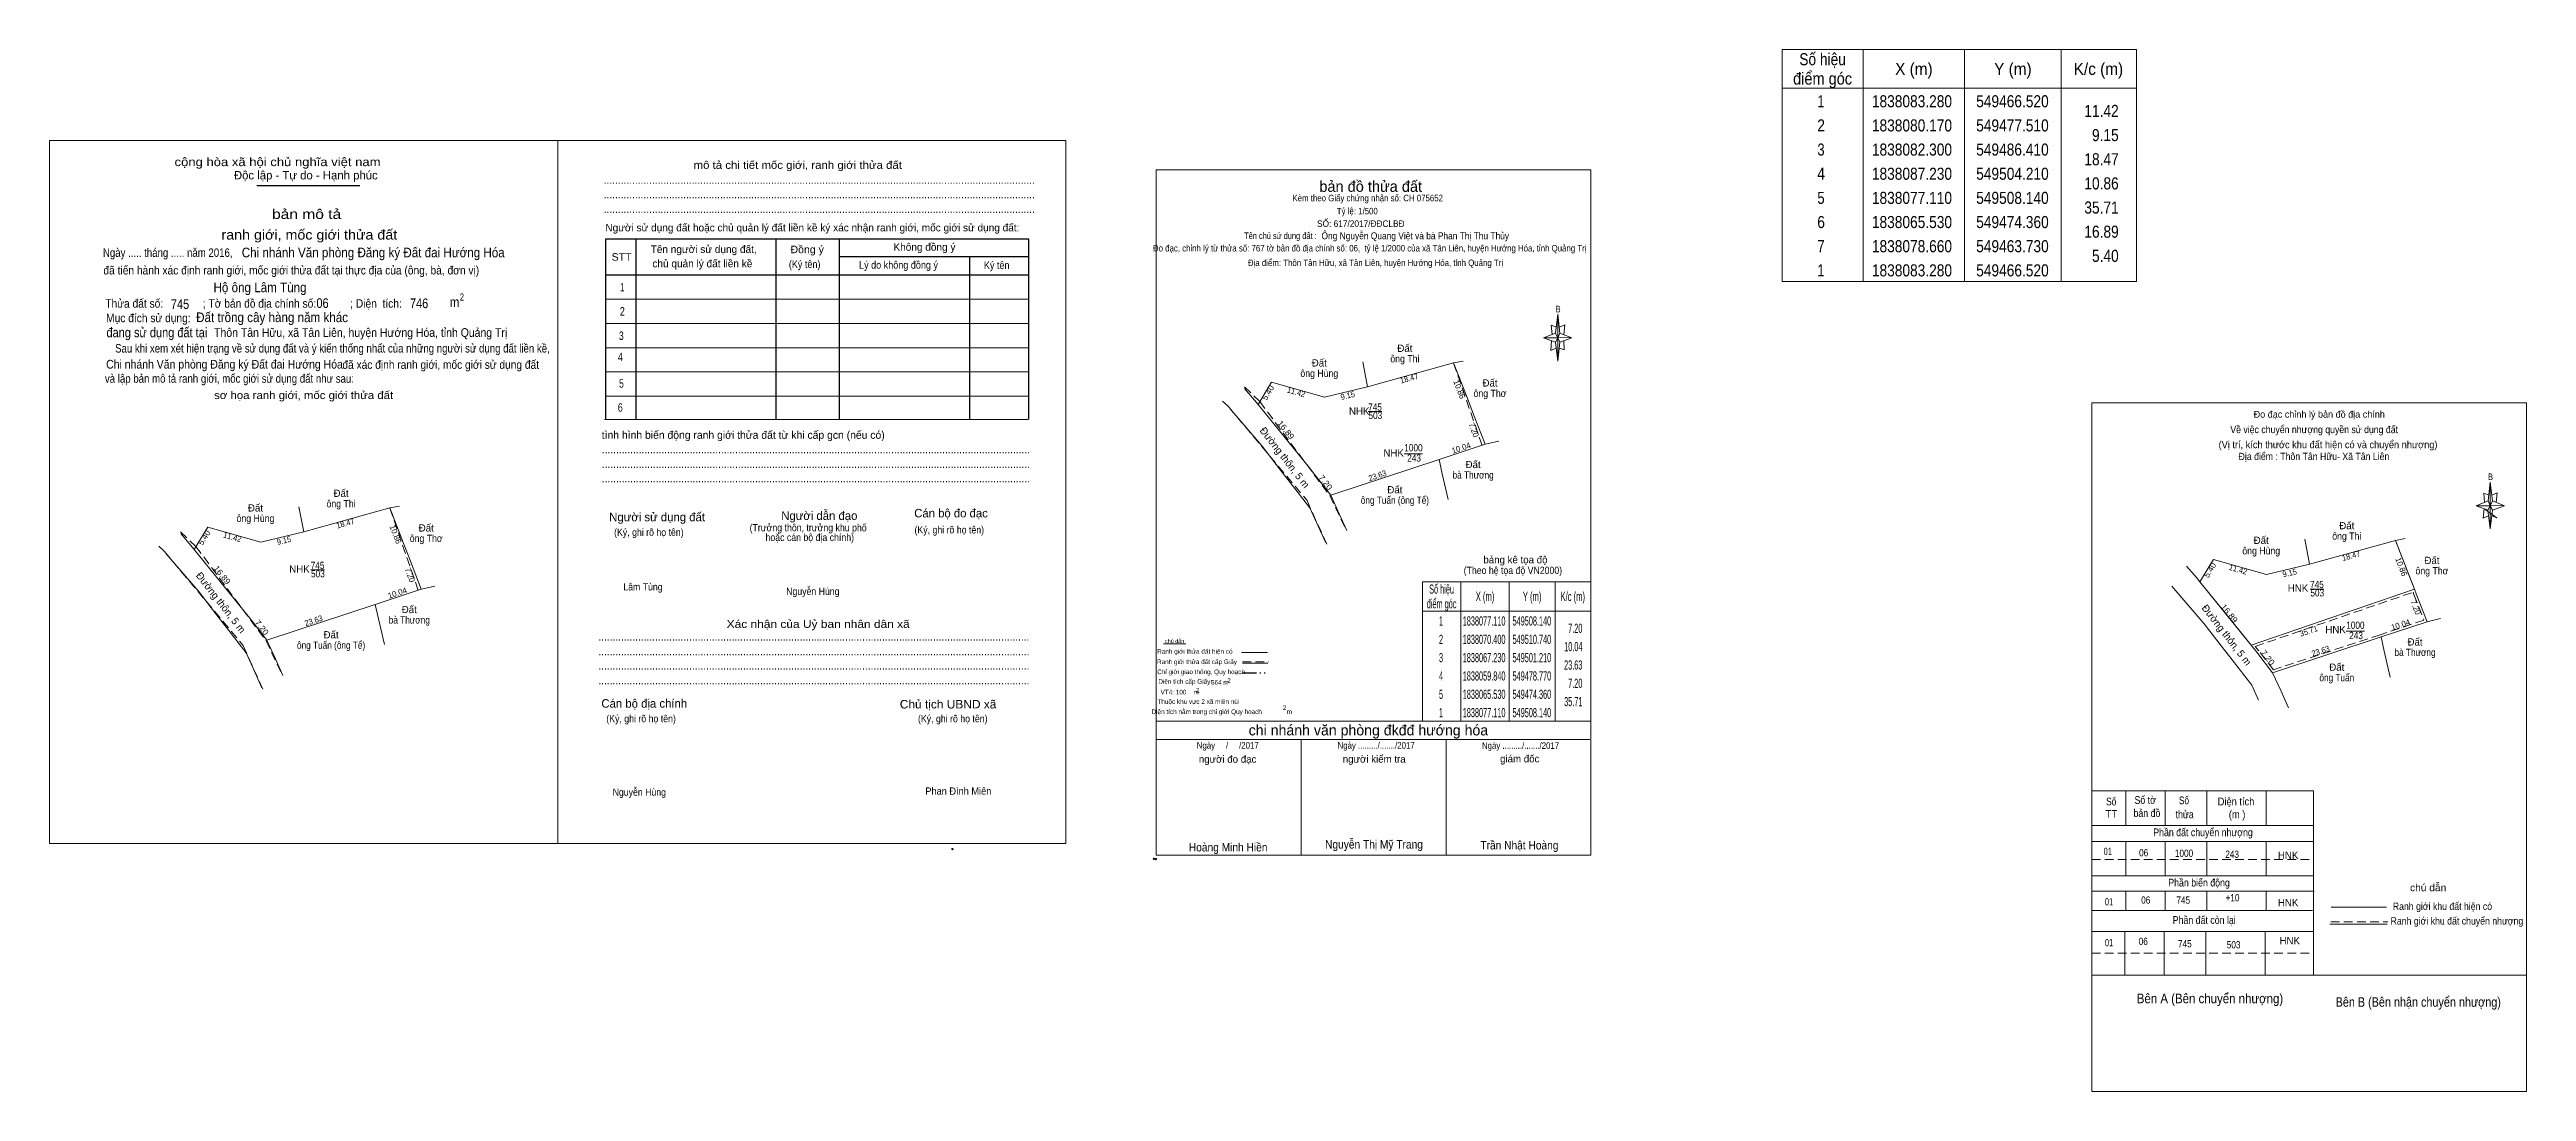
# Model space of a CAD drawing. Header units: metres. Extents: x 549214 to 549726, y 1837936 to 1838152.
import ezdxf
from ezdxf.enums import TextEntityAlignment as Align

# ---------------------------------------------------------------- set-up
doc = ezdxf.new("R2010")
doc.units = ezdxf.units.M
doc.header["$LTSCALE"] = 0.6
doc.header["$PDMODE"] = 32
doc.header["$PDSIZE"] = 0.3
doc.linetypes.add('DASH_DOUBLE_DOT', pattern=[9.2, 5, -1.2, 0.3, -1.2, 0.3, -1.2])
doc.linetypes.add('MEDIUM_DASHED', pattern=[4.5, 3, -1.5])
for name, color, linetype, lineweight in [('1', 7, 'MEDIUM_DASHED', 13), ('10', 7, 'Continuous', 13), ('12', 7, 'Continuous', 13), ('15', 7, 'Continuous', 13), ('17', 7, 'Continuous', 13), ('18', 7, 'Continuous', 13), ('28', 7, 'Continuous', 13), ('63', 7, 'Continuous', 13), ('7', 7, 'Continuous', 13)]:
    doc.layers.add(name, color=color, linetype=linetype, lineweight=lineweight)
doc.layers.add('25', color=7, linetype='Continuous')
doc.layers.add('6', color=7, linetype='Continuous')

msp = doc.modelspace()

# ---------------------------------------------------------------- linework, layer by layer
at = {"layer": '1', "linetype": 'Continuous'}
msp.add_lwpolyline([(549661.51, 1838046.56), (549672.5, 1838043.45), (549681.4, 1838045.58), (549699.2, 1838050.51), (549703.13, 1838040.39), (549669.35, 1838028.81), (549658.72, 1838041.94)], close=True, dxfattribs=at)
at = {"layer": '1'}
for points in [[(549670.88, 1838027.66), (549670.17, 1838028.56), (549702.84, 1838039.76), (549703.02, 1838039.28)], [(549703.02, 1838039.28), (549705.07, 1838033.99), (549696.04, 1838030.98), (549673.94, 1838023.71), (549670.88, 1838027.66)]]:
    msp.add_lwpolyline(points, dxfattribs=at)
at = {"layer": '10'}
for p, q in [((549485.42, 1838087.49), (549486.41, 1838082.3)), ((549504.21, 1838087.23), (549486.41, 1838082.3)), ((549504.21, 1838087.23), (549486.41, 1838082.3)), ((549504.21, 1838087.23), (549486.41, 1838082.3)), ((549265.2, 1838057.48), (549266.19, 1838052.29)), ((549283.99, 1838057.22), (549266.19, 1838052.29)), ((549283.99, 1838057.22), (549266.19, 1838052.29)), ((549283.99, 1838057.22), (549266.19, 1838052.29)), ((549680.41, 1838050.77), (549681.4, 1838045.58)), ((549699.2, 1838050.51), (549681.4, 1838045.58)), ((549699.2, 1838050.51), (549681.4, 1838045.58)), ((549699.2, 1838050.51), (549681.4, 1838045.58))]:
    msp.add_line(p, q, dxfattribs=at)
at = {"layer": '10', "linetype": 'MEDIUM_DASHED'}
for p, q in [((549510.12, 1838070.17), (549504.21, 1838087.23)), ((549289.9, 1838040.16), (549283.99, 1838057.22))]:
    msp.add_line(p, q, dxfattribs=at)
for points in [[(549460.92, 1838082.31), (549464.08, 1838079.24), (549478.58, 1838059.78), (549482.02, 1838052.56)], [(549456.39, 1838079.29), (549457.52, 1838078.26), (549473.88, 1838058.74), (549478.14, 1838049.28)], [(549240.7, 1838052.3), (549243.86, 1838049.23), (549258.36, 1838029.77), (549261.8, 1838022.55)], [(549236.17, 1838049.28), (549237.3, 1838048.25), (549253.66, 1838028.73), (549257.92, 1838019.27)]]:
    msp.add_lwpolyline(points, dxfattribs=at)
at = {"layer": '12'}
msp.add_line((549636.31, 1837936.45), (549726.31, 1837936.45), dxfattribs=at)
msp.add_line((549636.31, 1837936.45), (549726.31, 1837936.45), dxfattribs=at)
at = {"layer": '15'}
for p, q in [((549463.73, 1838078.66), (549474.36, 1838065.53)), ((549243.51, 1838048.65), (549254.14, 1838035.52))]:
    msp.add_line(p, q, dxfattribs=at)
at = {"layer": '17'}
for p, q in [((549636.31, 1837936.45), (549636.31, 1838079)), ((549636.31, 1837936.45), (549636.31, 1838079)), ((549682.25, 1837998.66), (549636.39, 1837998.69)), ((549682.25, 1837998.66), (549636.39, 1837998.69)), ((549643.35, 1837998.66), (549643.35, 1837991.52)), ((549643.35, 1837998.66), (549643.35, 1837991.52)), ((549651.49, 1837998.66), (549651.49, 1837991.52)), ((549651.49, 1837998.66), (549651.49, 1837991.52)), ((549660.15, 1837998.66), (549660.15, 1837991.52)), ((549660.15, 1837998.66), (549660.15, 1837991.52)), ((549672.45, 1837998.66), (549672.45, 1837991.52)), ((549672.45, 1837998.66), (549672.45, 1837991.52)), ((549682.25, 1837998.66), (549682.25, 1837960.5)), ((549682.25, 1837998.66), (549682.25, 1837960.5)), ((549636.31, 1837991.52), (549682.25, 1837991.52)), ((549636.31, 1837991.52), (549682.25, 1837991.52)), ((549636.31, 1837988.18), (549682.25, 1837988.18)), ((549636.31, 1837988.18), (549682.25, 1837988.18)), ((549643.35, 1837988.18), (549643.35, 1837981.1)), ((549643.35, 1837988.18), (549643.35, 1837981.1)), ((549651.49, 1837988.18), (549651.49, 1837981.1)), ((549651.49, 1837988.18), (549651.49, 1837981.1)), ((549660.15, 1837988.18), (549660.15, 1837981.1)), ((549660.15, 1837988.18), (549660.15, 1837981.1)), ((549672.45, 1837988.18), (549672.45, 1837981.1)), ((549672.45, 1837988.18), (549672.45, 1837981.1)), ((549636.39, 1837981.1), (549682.19, 1837981.1)), ((549636.39, 1837981.1), (549682.19, 1837981.1)), ((549636.31, 1837977.92), (549682.35, 1837977.92)), ((549636.31, 1837977.92), (549682.35, 1837977.92)), ((549636.31, 1837973.93), (549682.03, 1837973.93)), ((549636.31, 1837973.93), (549682.03, 1837973.93)), ((549643.35, 1837977.92), (549643.35, 1837973.93)), ((549643.35, 1837977.92), (549643.35, 1837973.93)), ((549651.49, 1837977.92), (549651.49, 1837973.93)), ((549651.49, 1837977.92), (549651.49, 1837973.93)), ((549660.15, 1837977.92), (549660.15, 1837973.93)), ((549660.15, 1837977.92), (549660.15, 1837973.93)), ((549672.45, 1837977.92), (549672.45, 1837973.93)), ((549672.45, 1837977.92), (549672.45, 1837973.93)), ((549685.85, 1837974.6), (549697.35, 1837974.6)), ((549685.85, 1837974.6), (549697.35, 1837974.6)), ((549636.31, 1837969.55), (549682.25, 1837969.55)), ((549636.31, 1837969.55), (549682.25, 1837969.55)), ((549643.15, 1837969.55), (549643.15, 1837960.5)), ((549643.15, 1837969.55), (549643.15, 1837960.5)), ((549651.29, 1837969.55), (549651.29, 1837960.5)), ((549651.29, 1837969.55), (549651.29, 1837960.5)), ((549659.95, 1837969.55), (549659.95, 1837960.5)), ((549659.95, 1837969.55), (549659.95, 1837960.5)), ((549672.25, 1837969.55), (549672.25, 1837960.5)), ((549672.25, 1837969.55), (549672.25, 1837960.5)), ((549685.59, 1837971.06), (549697.49, 1837971.06)), ((549685.59, 1837971.06), (549697.49, 1837971.06)), ((549636.31, 1837960.5), (549726.31, 1837960.5)), ((549636.31, 1837960.5), (549726.31, 1837960.5))]:
    msp.add_line(p, q, dxfattribs=at)
at = {"layer": '17', "linetype": 'MEDIUM_DASHED'}
for p, q in [((549636.31, 1837984.46), (549682.31, 1837984.46)), ((549636.31, 1837984.46), (549682.31, 1837984.46)), ((549685.83, 1837971.56), (549697.63, 1837971.56)), ((549685.83, 1837971.56), (549697.63, 1837971.56)), ((549636.31, 1837965.07), (549682.25, 1837965.07)), ((549636.31, 1837965.07), (549682.25, 1837965.07))]:
    msp.add_line(p, q, dxfattribs=at)
at = {"layer": '17'}
msp.add_lwpolyline([(549636.31, 1838079), (549726.31, 1838079), (549726.31, 1837936.45)], dxfattribs=at)
msp.add_lwpolyline([(549636.31, 1838079), (549726.31, 1838079), (549726.31, 1837936.45)], dxfattribs=at)
at = {"layer": '18'}
for p, q in [((549504.21, 1838087.23), (549486.41, 1838082.3)), ((549504.21, 1838087.23), (549486.41, 1838082.3)), ((549504.21, 1838087.23), (549486.41, 1838082.3)), ((549504.21, 1838087.23), (549486.41, 1838082.3)), ((549504.21, 1838087.23), (549486.41, 1838082.3)), ((549504.21, 1838087.23), (549486.41, 1838082.3)), ((549506.21, 1838087.62), (549504.21, 1838087.23)), ((549463.73, 1838078.66), (549466.52, 1838083.28)), ((549457.93, 1838077.73), (549464.6, 1838069.97)), ((549486.52, 1838077.16), (549489.39, 1838077.16)), ((549508.14, 1838077.11), (549508.5, 1838076.18)), ((549508.5, 1838076.18), (549510.74, 1838070.4)), ((549501.21, 1838067.23), (549510.74, 1838070.4)), ((549510.74, 1838070.4), (549513.55, 1838071.07)), ((549474.36, 1838065.53), (549475.49, 1838064.07)), ((549478.77, 1838059.84), (549501.21, 1838067.23)), ((549494.01, 1838068.41), (549497.81, 1838068.41)), ((549501.21, 1838067.23), (549501.88, 1838064.3)), ((549470.41, 1838062.47), (549474.46, 1838057.25)), ((549475.49, 1838064.07), (549478.77, 1838059.84)), ((549501.88, 1838064.3), (549503.09, 1838058.94)), ((549283.99, 1838057.22), (549266.19, 1838052.29)), ((549283.99, 1838057.22), (549266.19, 1838052.29)), ((549283.99, 1838057.22), (549266.19, 1838052.29)), ((549283.99, 1838057.22), (549266.19, 1838052.29)), ((549283.99, 1838057.22), (549266.19, 1838052.29)), ((549283.99, 1838057.22), (549266.19, 1838052.29)), ((549285.99, 1838057.61), (549283.99, 1838057.22)), ((549474.46, 1838057.25), (549475.86, 1838054.17)), ((549478.77, 1838059.84), (549480.53, 1838055.99)), ((549480.53, 1838055.99), (549482.09, 1838052.56)), ((549243.51, 1838048.65), (549246.3, 1838053.27)), ((549475.86, 1838054.17), (549477.76, 1838050.01)), ((549699.2, 1838050.51), (549681.4, 1838045.58)), ((549699.2, 1838050.51), (549681.4, 1838045.58)), ((549699.2, 1838050.51), (549681.4, 1838045.58)), ((549699.2, 1838050.51), (549681.4, 1838045.58)), ((549699.2, 1838050.51), (549681.4, 1838045.58)), ((549699.2, 1838050.51), (549681.4, 1838045.58)), ((549701.2, 1838050.9), (549699.2, 1838050.51)), ((549237.71, 1838047.72), (549244.38, 1838039.96)), ((549287.92, 1838047.1), (549288.28, 1838046.17)), ((549288.28, 1838046.17), (549290.52, 1838040.39)), ((549658.72, 1838041.94), (549661.51, 1838046.56)), ((549267.62, 1838044.39), (549270.49, 1838044.39)), ((549280.99, 1838037.22), (549290.52, 1838040.39)), ((549290.52, 1838040.39), (549293.33, 1838041.06)), ((549652.92, 1838041.01), (549659.59, 1838033.25)), ((549669.35, 1838028.81), (549703.13, 1838040.39)), ((549681.51, 1838040.44), (549684.38, 1838040.44)), ((549703.13, 1838040.39), (549703.49, 1838039.46)), ((549254.14, 1838035.52), (549255.27, 1838034.06)), ((549258.55, 1838029.83), (549280.99, 1838037.22)), ((549280.99, 1838037.22), (549281.66, 1838034.29)), ((549703.49, 1838039.46), (549705.73, 1838033.68)), ((549250.19, 1838032.46), (549254.24, 1838027.24)), ((549255.27, 1838034.06), (549258.55, 1838029.83)), ((549258.55, 1838029.83), (549260.31, 1838025.98)), ((549281.66, 1838034.29), (549282.87, 1838028.93)), ((549673.76, 1838023.12), (549696.2, 1838030.51)), ((549689, 1838031.69), (549692.8, 1838031.69)), ((549696.2, 1838030.51), (549705.73, 1838033.68)), ((549696.2, 1838030.51), (549696.87, 1838027.58)), ((549705.73, 1838033.68), (549708.54, 1838034.35)), ((549254.24, 1838027.24), (549255.64, 1838024.16)), ((549260.31, 1838025.98), (549261.87, 1838022.55)), ((549665.4, 1838025.75), (549669.45, 1838020.53)), ((549669.35, 1838028.81), (549670.48, 1838027.35)), ((549670.48, 1838027.35), (549673.76, 1838023.12)), ((549696.87, 1838027.58), (549698.08, 1838022.22)), ((549255.64, 1838024.16), (549257.54, 1838020)), ((549669.45, 1838020.53), (549670.85, 1838017.45)), ((549673.76, 1838023.12), (549675.52, 1838019.27)), ((549675.52, 1838019.27), (549677.08, 1838015.84))]:
    msp.add_line(p, q, dxfattribs=at)
for points in [[(549504.21, 1838087.23), (549506.99, 1838080.07), (549508.14, 1838077.11)], [(549460.93, 1838081.91), (549462.99, 1838079.52), (549463.73, 1838078.66)], [(549466.52, 1838083.28), (549477.51, 1838080.17), (549486.41, 1838082.3)], [(549466.52, 1838083.28), (549477.51, 1838080.17), (549486.41, 1838082.3)], [(549466.52, 1838083.28), (549477.51, 1838080.17), (549486.41, 1838082.3)], [(549466.52, 1838083.28), (549477.51, 1838080.17), (549486.41, 1838082.3)], [(549464.6, 1838069.97), (549468.41, 1838065.05), (549470.41, 1838062.47)], [(549283.99, 1838057.22), (549286.77, 1838050.06), (549287.92, 1838047.1)], [(549240.71, 1838051.9), (549242.77, 1838049.51), (549243.51, 1838048.65)], [(549246.3, 1838053.27), (549257.29, 1838050.16), (549266.19, 1838052.29)], [(549246.3, 1838053.27), (549257.29, 1838050.16), (549266.19, 1838052.29)], [(549246.3, 1838053.27), (549257.29, 1838050.16), (549266.19, 1838052.29)], [(549246.3, 1838053.27), (549257.29, 1838050.16), (549266.19, 1838052.29)], [(549699.2, 1838050.51), (549701.98, 1838043.35), (549703.13, 1838040.39)], [(549655.92, 1838045.19), (549657.98, 1838042.8), (549658.72, 1838041.94)], [(549661.51, 1838046.56), (549672.5, 1838043.45), (549681.4, 1838045.58)], [(549661.51, 1838046.56), (549672.5, 1838043.45), (549681.4, 1838045.58)], [(549661.51, 1838046.56), (549672.5, 1838043.45), (549681.4, 1838045.58)], [(549661.51, 1838046.56), (549672.5, 1838043.45), (549681.4, 1838045.58)], [(549244.38, 1838039.96), (549248.19, 1838035.04), (549250.19, 1838032.46)], [(549658.72, 1838041.94), (549667.97, 1838030.52), (549669.35, 1838028.81)], [(549659.59, 1838033.25), (549663.4, 1838028.33), (549665.4, 1838025.75)]]:
    msp.add_lwpolyline(points, dxfattribs=at)
at = {"layer": '28'}
for p, q in [((549525.31, 1838093.42), (549525.81, 1838097.32)), ((549525.31, 1838091.52), (549522.81, 1838092.42)), ((549526.21, 1838091.52), (549525.81, 1838087.62)), ((549526.21, 1838093.42), (549528.71, 1838092.42)), ((549527.01, 1838091.82), (549527.11, 1838089.92)), ((549527.11, 1838089.92), (549526.11, 1838090.32)), ((549444.17, 1838029.08), (549448.77, 1838029.08)), ((549460.31, 1838027.32), (549465.69, 1838027.32)), ((549460.51, 1838025.08), (549465.77, 1838025.08)), ((549442.65, 1838013.08), (549532.65, 1838013.08)), ((549442.65, 1838009.28), (549532.45, 1838009.28)), ((549442.65, 1838009.28), (549532.45, 1838009.28)), ((549442.65, 1838009.28), (549532.45, 1838009.28)), ((549472.65, 1837985.38), (549472.65, 1838009.28)), ((549502.65, 1837985.38), (549502.65, 1838009.28))]:
    msp.add_line(p, q, dxfattribs=at)
at = {"layer": '28', "linetype": 'MEDIUM_DASHED'}
msp.add_line((549460.51, 1838025.4), (549465.95, 1838025.4), dxfattribs=at)
at = {"layer": '28', "linetype": 'DASH_DOUBLE_DOT', "lineweight": 25}
msp.add_line((549460.41, 1838023.1), (549465.65, 1838023.1), dxfattribs=at)
at = {"layer": '28'}
for points in [[(549442.65, 1838127.18), (549532.65, 1838127.18), (549532.65, 1837985.38), (549442.65, 1837985.38)], [(549525.81, 1838097.32), (549526.21, 1838093.42), (549525.81, 1838092.42)], [(549525.81, 1838092.42), (549522.81, 1838092.42), (549525.31, 1838093.42), (549526.21, 1838091.52), (549528.71, 1838092.42), (549525.81, 1838092.52)], [(549525.81, 1838092.42), (549525.81, 1838087.62), (549525.31, 1838091.52)]]:
    msp.add_lwpolyline(points, close=True, dxfattribs=at)
for points in [[(549525.81, 1838092.42), (549525.31, 1838093.42), (549522.81, 1838092.42)], [(549524.51, 1838091.82), (549524.31, 1838089.82), (549525.41, 1838090.32)], [(549525.51, 1838094.62), (549524.41, 1838095.02), (549524.61, 1838093.12)], [(549525.81, 1838092.42), (549526.21, 1838091.52), (549528.71, 1838092.42)], [(549526.11, 1838094.62), (549527.21, 1838095.12), (549527.01, 1838093.12)], [(549532.65, 1837985.38), (549442.65, 1837985.38), (549442.65, 1838009.28)]]:
    msp.add_lwpolyline(points, dxfattribs=at)
for p in [(549400.47, 1837986.61), (549442.19, 1837984.6), (549442.59, 1837984.54)]:
    msp.add_point(p, dxfattribs=at)
at = {"layer": '63'}
for p, q in [((549589, 1838152.09), (549589, 1838104.09)), ((549610, 1838152.09), (549610, 1838104.09)), ((549630, 1838152.09), (549630, 1838104.09)), ((549572.2, 1838144.09), (549645.6, 1838144.09)), ((549718.37, 1838058.67), (549718.83, 1838062.57)), ((549718.37, 1838058.67), (549718.83, 1838062.57)), ((549718.37, 1838056.77), (549715.87, 1838057.67)), ((549718.37, 1838056.77), (549715.87, 1838057.67)), ((549717.79, 1838056.89), (549720.17, 1838055.17)), ((549717.79, 1838056.89), (549720.17, 1838055.17)), ((549719.27, 1838056.77), (549718.83, 1838052.87)), ((549719.27, 1838056.77), (549718.83, 1838052.87)), ((549720.17, 1838055.17), (549719.13, 1838055.57)), ((549720.17, 1838055.17), (549719.13, 1838055.57)), ((549719.27, 1838058.67), (549721.77, 1838057.67)), ((549719.27, 1838058.67), (549721.77, 1838057.67)), ((549505.73, 1838041.95), (549505.73, 1838013.12)), ((549515.72, 1838041.95), (549515.72, 1838013.12)), ((549525.23, 1838041.95), (549525.23, 1838013.12)), ((549497.75, 1838035.88), (549532.65, 1838035.88))]:
    msp.add_line(p, q, dxfattribs=at)
for points in [[(549572.2, 1838152.09), (549645.6, 1838152.09), (549645.6, 1838104.09), (549572.2, 1838104.09)], [(549718.83, 1838062.57), (549719.27, 1838058.67), (549718.83, 1838057.67)], [(549718.83, 1838062.57), (549719.27, 1838058.67), (549718.83, 1838057.67)], [(549718.83, 1838057.67), (549715.87, 1838057.67), (549718.37, 1838058.67), (549719.27, 1838056.77), (549721.77, 1838057.67), (549718.83, 1838057.77)], [(549718.83, 1838057.67), (549715.87, 1838057.67), (549718.37, 1838058.67), (549719.27, 1838056.77), (549721.77, 1838057.67), (549718.83, 1838057.77)], [(549718.83, 1838057.67), (549718.83, 1838052.87), (549718.33, 1838056.77)], [(549718.83, 1838057.67), (549718.83, 1838052.87), (549718.33, 1838056.77)], [(549497.75, 1838041.95), (549532.65, 1838041.95), (549532.65, 1838013.12), (549497.75, 1838013.12)]]:
    msp.add_lwpolyline(points, close=True, dxfattribs=at)
for points in [[(549718.53, 1838059.87), (549717.47, 1838060.27), (549717.63, 1838058.37)], [(549718.53, 1838059.87), (549717.47, 1838060.27), (549717.63, 1838058.37)], [(549719.17, 1838059.87), (549720.27, 1838060.37), (549720.07, 1838058.37)], [(549719.17, 1838059.87), (549720.27, 1838060.37), (549720.07, 1838058.37)], [(549718.83, 1838057.67), (549718.37, 1838058.67), (549715.87, 1838057.67)], [(549718.83, 1838057.67), (549718.37, 1838058.67), (549715.87, 1838057.67)], [(549717.57, 1838057.07), (549717.37, 1838055.07), (549718.47, 1838055.57)], [(549717.57, 1838057.07), (549717.37, 1838055.07), (549718.47, 1838055.57)], [(549718.83, 1838057.67), (549719.27, 1838056.77), (549721.77, 1838057.67)], [(549718.83, 1838057.67), (549719.27, 1838056.77), (549721.77, 1838057.67)]]:
    msp.add_lwpolyline(points, dxfattribs=at)
at = {"layer": '7', "lineweight": 25}
for p, q in [((549256.5, 1838123.96), (549277.77, 1838123.96)), ((549334.92, 1838112.86), (549334.92, 1838075.5)), ((549363.94, 1838112.71), (549363.94, 1838075.5)), ((549377.03, 1838112.71), (549377.03, 1838075.5)), ((549377.03, 1838109.25), (549416.26, 1838109.25)), ((549403.97, 1838109.25), (549403.97, 1838075.5)), ((549328.62, 1838105.43), (549416.26, 1838105.43))]:
    msp.add_line(p, q, dxfattribs=at)
at = {"layer": '7'}
for p, q in [((549328.62, 1838100.42), (549416.26, 1838100.42)), ((549328.62, 1838095.4), (549416.26, 1838095.4)), ((549328.62, 1838090.38), (549416.26, 1838090.38)), ((549328.62, 1838085.37), (549416.26, 1838085.37)), ((549328.47, 1838075.5), (549416.11, 1838075.5)), ((549328.62, 1838080.35), (549416.26, 1838080.35))]:
    msp.add_line(p, q, dxfattribs=at)
for points in [[(549213.56, 1838133.27), (549318.75, 1838133.27), (549318.75, 1837987.79), (549213.56, 1837987.79)], [(549318.75, 1838133.27), (549423.94, 1838133.27), (549423.94, 1837987.79), (549318.75, 1837987.79)], [(549318.75, 1838133.27), (549423.94, 1838133.27), (549423.94, 1837987.79), (549318.75, 1837987.79)]]:
    msp.add_lwpolyline(points, close=True, dxfattribs=at)
at = {"layer": '7', "lineweight": 25}
msp.add_lwpolyline([(549416.26, 1838075.5), (549416.26, 1838112.86), (549328.62, 1838112.86), (549328.62, 1838075.5)], dxfattribs=at)

# ---------------------------------------------------------------- texts
at = {"layer": '15'}
for p in [(549494.13, 1838089.52), (549476.41, 1838086.49), (549511.76, 1838082.34), (549508.25, 1838065.46), (549273.91, 1838059.51), (549492.06, 1838060.23), (549256.19, 1838056.48), (549291.54, 1838052.33), (549671.4, 1838049.77), (549689.12, 1838052.8), (549706.75, 1838045.62), (549288.03, 1838035.45), (549271.84, 1838030.22), (549703.24, 1838028.74), (549687.05, 1838023.51)]:
    msp.add_text('Đất', height=1.5, dxfattribs=at).set_placement(p, align=Align.CENTER)
for s, width, p in [('ông Hùng', 0.9, (549476.415, 1838084.33)), ('ông Thi', 0.9, (549494.13, 1838087.36)), ('ông Thơ', 0.9, (549511.755, 1838080.18)), ('bà Thương', 0.85, (549508.255, 1838063.3)), ('ông Hùng', 0.9, (549256.195, 1838054.32)), ('ông Thi', 0.9, (549273.91, 1838057.35)), ('ông Tuấn (ông Tể)', 0.85, (549492.065, 1838058.07)), ('ông Thơ', 0.9, (549291.535, 1838050.17)), ('ông Thi', 0.9, (549689.12, 1838050.64)), ('ông Hùng', 0.9, (549671.405, 1838047.61)), ('ông Thơ', 0.9, (549706.745, 1838043.46)), ('bà Thương', 0.85, (549288.035, 1838033.29)), ('ông Tuấn (ông Tể)', 0.85, (549271.845, 1838028.06)), ('bà Thương', 0.85, (549703.245, 1838026.58)), ('ông Tuấn', 0.85, (549687.05, 1838021.35))]:
    msp.add_text(s, height=1.5, dxfattribs=dict(at, width=width)).set_placement(p, align=Align.CENTER)
at = {"layer": '17'}
for s, height, p in [('Đo đạc chỉnh lý bản đồ địa chính', 1.4, (549683.42, 1838075.9)), ('Đo đạc chỉnh lý bản đồ địa chính', 1.4, (549683.42, 1838075.9)), ('HNK', 1.5, (549676.97, 1837984.59)), ('HNK', 1.5, (549676.97, 1837974.78)), ('HNK', 1.5, (549677.31, 1837966.91))]:
    msp.add_text(s, height=height, dxfattribs=at).set_placement(p, align=Align.CENTER)
for s, width, p in [('(Vị trí, kích thước khu đất hiện có và chuyển nhượng)', 0.95, (549662.58, 1838069.58)), ('(Vị trí, kích thước khu đất hiện có và chuyển nhượng)', 0.95, (549662.58, 1838069.58)), ('Lâm Tùng', 0.9, (549332.34, 1838040.14)), ('Nguyễn Hùng', 0.9, (549366.05, 1838039.21)), ('Nguyễn Hùng', 0.9, (549330.13, 1837997.65)), ('Phan Đình Miên', 0.95, (549394.86, 1837997.87))]:
    msp.add_text(s, height=1.5, dxfattribs=dict(at, width=width)).set_placement(p)
for s, height, width, p in [('Về việc chuyển nhượng quyền sử dụng đất', 1.5, 0.9, (549682.365, 1838072.7)), ('Về việc chuyển nhượng quyền sử dụng đất', 1.5, 0.9, (549682.365, 1838072.7)), ('TT', 1.6, 0.95, (549640.38, 1837993.1)), ('TT', 1.6, 0.95, (549640.38, 1837993.1)), ('Số', 1.6, 0.8, (549640.35, 1837995.66)), ('Số', 1.6, 0.8, (549640.35, 1837995.66)), ('bản đồ', 1.6, 0.85, (549647.74, 1837993.26)), ('bản đồ', 1.6, 0.85, (549647.74, 1837993.26)), ('Số tờ', 1.6, 0.85, (549647.38, 1837995.96)), ('Số tờ', 1.6, 0.85, (549647.38, 1837995.96)), ('thửa', 1.6, 0.85, (549655.545, 1837993)), ('thửa', 1.6, 0.85, (549655.545, 1837993)), ('(m )', 1.6, 0.9, (549666.405, 1837993)), ('(m )', 1.6, 0.9, (549666.405, 1837993)), ('Phần đất chuyển nhượng', 1.6, 0.85, (549659.355, 1837989.28)), ('Phần đất chuyển nhượng', 1.6, 0.85, (549659.355, 1837989.28)), ('01', 1.5, 0.75, (549639.635, 1837985.38)), ('01', 1.5, 0.75, (549639.635, 1837985.38)), ('06', 1.5, 0.85, (549647.065, 1837985.12)), ('1000', 1.5, 0.85, (549655.425, 1837985)), ('243', 1.5, 0.85, (549665.385, 1837984.8)), ('Phần biến động', 1.6, 0.85, (549658.535, 1837978.87)), ('Phần biến động', 1.6, 0.85, (549658.535, 1837978.87)), ('chú dẫn', 1.5, 1.05, (549705.96, 1837977.9)), ('chú dẫn', 1.5, 1.05, (549705.96, 1837977.9)), ('01', 1.5, 0.75, (549639.895, 1837974.95)), ('06', 1.5, 0.85, (549647.495, 1837975.31)), ('Phần đất còn lại', 1.6, 0.85, (549659.6, 1837971.13)), ('Phần đất còn lại', 1.6, 0.85, (549659.6, 1837971.13)), ('745', 1.5, 0.85, (549655.255, 1837975.3)), ('+10', 1.5, 0.85, (549665.465, 1837975.79)), ('Ranh giới khu đất hiện có ', 1.5, 0.9, (549709.165, 1837974.02)), ('Ranh giới khu đất hiện có ', 1.5, 0.9, (549709.165, 1837974.02)), ('01', 1.5, 0.75, (549639.895, 1837966.5)), ('01', 1.5, 0.75, (549639.895, 1837966.5)), ('06', 1.5, 0.85, (549646.985, 1837966.76)), ('745', 1.5, 0.85, (549655.595, 1837966.28)), ('Ranh giới khu đất chuyển nhượng', 1.5, 0.9, (549711.91, 1837971)), ('Ranh giới khu đất chuyển nhượng', 1.5, 0.9, (549711.91, 1837971)), ('503', 1.5, 0.85, (549665.695, 1837966.06)), ('Bên A (Bên chuyển nhượng)', 1.97, 0.9, (549660.795, 1837954.71)), ('Bên A (Bên chuyển nhượng)', 1.97, 0.9, (549660.795, 1837954.71)), ('Bên B (Bên nhận chuyển nhượng)', 1.97, 0.85, (549703.91, 1837953.98)), ('Bên B (Bên nhận chuyển nhượng)', 1.97, 0.85, (549703.91, 1837953.98))]:
    msp.add_text(s, height=height, dxfattribs=dict(at, width=width)).set_placement(p, align=Align.CENTER)
at = {"layer": '18'}
for s, p in [('NHK', (549484.68, 1838076.51)), ('NHK', (549491.8, 1838067.85)), ('NHK', (549265.3, 1838043.81)), ('HNK', (549679.02, 1838039.88)), ('HNK', (549686.79, 1838031.3))]:
    msp.add_text(s, height=1.5, dxfattribs=at).set_placement(p, align=Align.CENTER)
at = {"layer": '18', "width": 0.85}
for s, p in [('745', (549487.945, 1838077.34)), ('503', (549488.015, 1838075.62)), ('1000', (549495.905, 1838068.92)), ('243', (549496.035, 1838066.79)), ('745', (549269.045, 1838044.57)), ('503', (549269.115, 1838042.85)), ('745', (549682.935, 1838040.62)), ('503', (549683.005, 1838038.9)), ('1000', (549690.895, 1838032.2)), ('243', (549691.025, 1838030.07))]:
    msp.add_text(s, height=1.5, dxfattribs=at).set_placement(p, align=Align.CENTER)
at = {"layer": '25', "width": 0.9}
for s, height, p in [('Chi nhánh Văn phòng Đăng ký Đất đai Hướng Hóa', 2, (549253.35, 1838109.09)), ('Đất trồng cây hàng năm khác', 2, (549243.91, 1838095.68)), ('Chi nhánh Văn phòng Đăng ký Đất đai Hướng Hóa', 1.8, (549225.28, 1838086.06))]:
    msp.add_text(s, height=height, dxfattribs=at).set_placement(p)
at = {"layer": '28'}
for s, height, width, p in [('Kèm theo Giấy chứng nhận số: CH 075652', 1.35, 0.9, (549486.435, 1838120.68)), ('SỐ: 617/2017/ĐĐCLBĐ', 1.35, 0.95, (549485.01, 1838115.38)), ('Tỷ lệ: 1/500', 1.35, 0.9, (549484.28, 1838117.98)), ('Đo đạc, chỉnh lý từ thửa số: 767 tờ bản đồ địa chính số: 06,  tỷ lệ 1/2000 của xã Tân Liên, huyện Hướng Hóa, tỉnh Quảng Trị', 1.35, 0.9, (549486.85, 1838110.3)), ('Tên chủ sử dụng đất :', 1.35, 0.85, (549468.365, 1838112.88)), ('Địa điểm: Thôn Tân Hữu, xã Tân Liên, huyện Hướng Hóa, tỉnh Quảng Trị', 1.35, 0.9, (549488.05, 1838107.28)), ('B', 1.378, 0.75, (549525.86, 1838097.68)), ('(Theo hệ tọa độ VN2000)', 1.5, 0.9, (549516.49, 1838043.55)), ('chú dẫn', 0.8, 1.05, (549446.46, 1838029.28)), ('Ranh giới thửa đất cấp Giấy', 0.96, 0.9, (549451.09, 1838024.9)), ('Ranh giới thửa đất hiện có ', 0.96, 0.9, (549450.835, 1838027.04)), ('Diện tích cấp Giấy: ', 0.96, 0.9, (549448.845, 1838020.82)), ('Chỉ giới giao thông, Quy hoạch', 0.96, 0.9, (549451.94, 1838022.82)), (' VT4: 100    m ', 0.96, 0.9, (549447.51, 1838018.62)), ('2', 0.96, 0.8, (549451.26, 1838019)), ('564 m ', 0.96, 0.85, (549456, 1838020.64)), ('2', 0.96, 0.8, (549457.72, 1838021)), ('Diện tích nằm trong chỉ giới Quy hoạch              m', 0.96, 0.9, (549456.225, 1838014.56)), ('Thuộc khu vực 2 xã miền núi', 0.96, 0.9, (549451.375, 1838016.67)), ('2', 0.96, 0.8, (549469.22, 1838015.4)), ('Ngày     /     /2017', 1.35, 0.9, (549457.46, 1838007.4)), ('Ngày ........./......./2017', 1.35, 0.9, (549488.175, 1838007.4)), ('Ngày ........./......./2017', 1.35, 0.9, (549518.075, 1838007.36)), ('Nguyễn Thị Mỹ Trang', 1.75, 0.9, (549487.74, 1837986.72)), ('Trần Nhật Hoàng', 1.75, 0.9, (549517.845, 1837986.54)), ('Hoàng Minh Hiền', 1.75, 0.9, (549457.55, 1837986.12))]:
    msp.add_text(s, height=height, dxfattribs=dict(at, width=width)).set_placement(p, align=Align.CENTER)
for s, height, p in [('bản đồ thửa đất', 2.25, (549487.055, 1838122.64)), ('bảng kê tọa độ', 1.5, (549517.02, 1838045.75)), ('chi nhánh văn phòng đkđđ hướng hóa', 2.187, (549486.585, 1838010.14)), ('người đo đạc', 1.5, (549457.435, 1838004.48)), ('người kiểm tra', 1.5, (549487.785, 1838004.5)), (' giám đốc', 1.5, (549517.63, 1838004.56))]:
    msp.add_text(s, height=height, dxfattribs=at).set_placement(p, align=Align.CENTER)
at = {"layer": '28', "width": 0.9}
msp.add_text('Ông Nguyễn Quang Việt và bà Phan Thị Thu Thủy', height=1.44, dxfattribs=at).set_placement((549476.87, 1838112.82))
at = {"layer": '6', "width": 0.9}
msp.add_text('Hộ ông Lâm Tùng', height=2, dxfattribs=at).set_placement((549247.5, 1838101.87))
at = {"layer": '63'}
for s, height, width, p in [('điểm góc', 2.5, 0.9, (549580.6, 1838144.84)), ('Số hiệu', 2.5, 0.85, (549580.6, 1838148.84)), ('X (m)', 2.5, 0.95, (549599.5, 1838146.84)), ('Y (m)', 2.5, 0.95, (549619.995, 1838146.84)), ('K/c (m)', 2.5, 0.95, (549637.7, 1838146.84)), (' 1', 2.5, 0.75, (549579.895, 1838140.14)), ('1838083.280', 2.5, 0.85, (549599.1, 1838140.14)), ('549466.520', 2.5, 0.85, (549619.905, 1838140.14)), (' 2', 2.5, 0.85, (549579.9, 1838135.14)), ('1838080.170', 2.5, 0.85, (549599.1, 1838135.14)), ('549477.510', 2.5, 0.85, (549619.905, 1838135.14)), (' 3', 2.5, 0.8, (549579.9, 1838130.14)), ('1838082.300', 2.5, 0.85, (549599.1, 1838130.14)), ('549486.410', 2.5, 0.85, (549619.905, 1838130.14)), (' 4', 2.5, 0.85, (549579.895, 1838125.14)), ('1838087.230', 2.5, 0.85, (549599.1, 1838125.14)), ('549504.210', 2.5, 0.85, (549619.905, 1838125.14)), (' 5', 2.5, 0.8, (549579.9, 1838120.14)), ('1838077.110', 2.5, 0.85, (549599.1, 1838120.14)), ('549508.140', 2.5, 0.85, (549619.905, 1838120.14)), (' 6', 2.5, 0.85, (549579.9, 1838115.14)), ('1838065.530', 2.5, 0.85, (549599.1, 1838115.14)), ('549474.360', 2.5, 0.85, (549619.905, 1838115.14)), (' 7', 2.5, 0.8, (549579.9, 1838110.14)), ('1838078.660', 2.5, 0.85, (549599.1, 1838110.14)), ('549463.730', 2.5, 0.85, (549619.905, 1838110.14)), (' 1', 2.5, 0.75, (549579.895, 1838105.14)), ('1838083.280', 2.5, 0.85, (549599.1, 1838105.14)), ('549466.520', 2.5, 0.85, (549619.905, 1838105.14)), ('Địa điểm : Thôn Tân Hữu- Xã Tân Liên', 1.5, 0.9, (549682.325, 1838067.13)), ('B', 1.378, 0.75, (549718.88, 1838062.97)), ('B', 1.378, 0.75, (549718.88, 1838062.97)), ('Số hiệu', 1.896, 0.55, (549501.73, 1838039.48)), ('X (m)', 1.896, 0.6, (549510.725, 1838037.96)), ('Y (m)', 1.896, 0.6, (549520.47, 1838037.96)), ('K/c (m)', 1.896, 0.6, (549528.89, 1838037.96)), ('điểm góc', 1.896, 0.55, (549501.735, 1838036.44)), (' 1', 1.896, 0.45, (549501.4, 1838032.88)), ('1838077.110', 1.896, 0.55, (549510.53, 1838032.88)), ('549508.140', 1.896, 0.55, (549520.42, 1838032.88)), (' 2', 1.896, 0.5, (549501.405, 1838029.08)), ('1838070.400', 1.896, 0.55, (549510.53, 1838029.08)), ('549510.740', 1.896, 0.55, (549520.42, 1838029.08)), (' 3', 1.896, 0.5, (549501.405, 1838025.29)), ('1838067.230', 1.896, 0.55, (549510.53, 1838025.29)), ('549501.210', 1.896, 0.55, (549520.42, 1838025.29)), (' 4', 1.896, 0.5, (549501.405, 1838021.5)), (' 5', 1.896, 0.5, (549501.405, 1838017.71)), ('1838059.840', 1.896, 0.55, (549510.53, 1838021.5)), ('1838065.530', 1.896, 0.55, (549510.53, 1838017.71)), ('549478.770', 1.896, 0.55, (549520.42, 1838021.5)), ('549474.360', 1.896, 0.55, (549520.42, 1838017.71)), (' 1', 1.896, 0.45, (549501.4, 1838013.91)), ('1838077.110', 1.896, 0.55, (549510.53, 1838013.91)), ('549508.140', 1.896, 0.55, (549520.42, 1838013.91)), ('Số', 1.6, 0.8, (549655.41, 1837995.9)), ('Số', 1.6, 0.8, (549655.41, 1837995.9)), ('Diện tích', 1.6, 0.9, (549666.19, 1837995.66)), ('Diện tích', 1.6, 0.9, (549666.19, 1837995.66))]:
    msp.add_text(s, height=height, dxfattribs=dict(at, width=width)).set_placement(p, align=Align.CENTER)
for s, height, width, p in [('11.42', 2.5, 0.85, (549641.9, 1838138.14)), ('9.15', 2.5, 0.85, (549641.9, 1838133.14)), ('18.47', 2.5, 0.85, (549641.9, 1838128.14)), ('10.86', 2.5, 0.85, (549641.9, 1838123.14)), ('35.71', 2.5, 0.85, (549641.9, 1838118.14)), ('16.89', 2.5, 0.85, (549641.9, 1838113.14)), ('5.40', 2.5, 0.85, (549641.9, 1838108.14)), ('10.04', 1.896, 0.55, (549530.89, 1838027.57)), ('7.20', 1.896, 0.55, (549530.88, 1838031.36)), ('23.63', 1.896, 0.55, (549530.88, 1838023.77)), ('7.20', 1.896, 0.55, (549530.88, 1838019.98)), ('35.71', 1.896, 0.5, (549530.89, 1838016.19))]:
    msp.add_text(s, height=height, dxfattribs=dict(at, width=width)).set_placement(p, align=Align.RIGHT)
for s, rotation, width, p in [('5.40', 58.872, 1.05, (549466.3076, 1838080.7598)), ('11.42', 344.199, 0.95, (549471.4666, 1838080.6303)), ('9.15', 13.459, 0.95, (549482.4353, 1838079.9011)), ('18.47', 15.481, 0.95, (549495.1748, 1838083.4554)), ('16.89', 308.994, 1.1, (549469.0385, 1838072.9825)), ('7.20', 307.777, 1.1, (549477.2441, 1838062.1226)), ('23.63', 18.228, 0.95, (549488.6273, 1838063.3385)), ('18.47', 15.481, 0.95, (549274.9548, 1838053.4454)), ('5.40', 58.872, 1.05, (549246.0876, 1838050.7498)), ('11.42', 344.199, 0.95, (549251.2466, 1838050.6203)), ('9.15', 13.459, 0.95, (549262.2153, 1838049.8911)), ('16.89', 308.994, 1.1, (549248.8185, 1838042.9725)), ('5.40', 58.872, 1.05, (549661.2976, 1838044.0398)), ('11.42', 344.199, 0.95, (549666.4566, 1838043.9103)), ('18.47', 15.481, 0.95, (549690.1648, 1838046.7354)), ('9.15', 13.459, 0.95, (549677.4253, 1838043.1811)), ('23.63', 18.228, 0.95, (549268.4073, 1838033.3285)), ('16.89', 308.994, 1.1, (549664.3385, 1838035.0125)), ('7.20', 307.777, 1.1, (549257.0241, 1838032.1126)), ('35.71', 18.922, 0.95, (549681.4054, 1838031.1721)), ('7.20', 307.777, 1.1, (549672.2941, 1838025.8826)), ('23.63', 18.228, 0.95, (549683.8773, 1838027.0385))]:
    msp.add_text(s, height=1.2, rotation=rotation, dxfattribs=dict(at, width=width)).set_placement(p, align=Align.CENTER)
for s, height, rotation, p in [('10.86', 1.2, 291.223, (549504.8556, 1838081.5472)), ('Đường thôn, 5 m', 1.5, 307.754, (549468.6546, 1838067.1792)), ('10.04', 1.2, 18.399, (549505.9756, 1838069.0639)), ('7.20', 1.2, 291.18, (549507.8328, 1838073.1518)), ('10.86', 1.2, 291.223, (549284.6356, 1838051.5372)), ('7.20', 1.2, 291.18, (549287.6128, 1838043.1418)), ('10.86', 1.2, 291.223, (549699.8456, 1838044.8272)), ('Đường thôn, 5 m', 1.5, 307.754, (549248.4346, 1838037.1692)), ('10.04', 1.2, 18.399, (549285.7556, 1838039.0539)), ('Đường thôn, 5 m', 1.5, 307.754, (549663.6446, 1838030.4592)), ('7.20', 1.2, 291.18, (549702.8228, 1838036.4318)), ('10.04', 1.2, 18.399, (549700.4456, 1838032.4839))]:
    msp.add_text(s, height=height, rotation=rotation, dxfattribs=at).set_placement(p, align=Align.CENTER)
at = {"layer": '7'}
for s, height, width, p in [('cộng hòa xã hội chủ nghĩa việt nam', 1.756, 1.15, (549239.44, 1838127.96)), ('........................................................................................................................................................', 1.756, 0.9, (549328.28, 1838124.3)), ('........................................................................................................................................................', 1.756, 0.9, (549328.28, 1838121.29)), ('........................................................................................................................................................', 1.756, 0.9, (549328.28, 1838118.28)), ('Đồng ý', 1.555, 1.05, (549366.94, 1838109.94)), ('Ngày ..... tháng ..... năm 2016, ', 1.755, 0.85, (549224.61, 1838109.18)), (' đã tiến hành xác định ranh giới, mốc giới thửa đất tại thực địa của (ông, bà, đơn vị)', 1.755, 0.9, (549224.13, 1838105.54)), ('STT', 1.555, 1.05, (549329.92, 1838108.39)), ('(Ký tên)', 1.555, 0.9, (549366.6, 1838106.89)), ('Lý do không đồng ý', 1.555, 0.9, (549381.14, 1838106.74)), ('Ký tên', 1.555, 0.9, (549406.98, 1838106.68)), ('2', 1.458, 0.8, (549298.49, 1838100.15)), ('Thửa đất số:              ; Tờ bản đồ địa chính số:            ; Diện  tích:', 1.755, 0.9, (549225.1, 1838098.66)), ('Mục đích sử dụng:', 1.755, 0.9, (549225.27, 1838095.66)), ('745', 2, 0.85, (549238.67, 1838098.41)), ('06', 2, 0.85, (549268.81, 1838098.61)), ('746', 2, 0.85, (549288.17, 1838098.57)), ('m', 2, 0.9, (549296.4, 1838098.83)), ('đang sử dụng đất tại', 2, 0.85, (549225.35, 1838092.54)), ('Sau khi xem xét hiện trạng về sử dụng đất và ý kiến thống nhất của những người sử dụng đất liền kề,', 1.756, 0.85, (549227.13, 1838089.38)), ('Thôn Tân Hữu, xã Tân Liên, huyện Hướng Hóa, tỉnh Quảng Trị', 1.8, 0.9, (549247.63, 1838092.62)), ('đã xác định ranh giới, mốc giới sử dụng đất', 1.75, 0.9, (549274.19, 1838086.01)), (' và lập bản mô tả ranh giới, mốc giới sử dụng đất như sau:', 1.756, 0.85, (549224.47, 1838083.13)), ('.......................................................................................................................................................', 1.756, 0.9, (549327.88, 1838068.52)), ('.......................................................................................................................................................', 1.756, 0.9, (549327.88, 1838065.51)), ('.......................................................................................................................................................', 1.756, 0.9, (549327.88, 1838062.5)), ('(Ký, ghi rõ họ tên)', 1.505, 0.9, (549330.43, 1838051.44)), ('(Ký, ghi rõ họ tên)', 1.505, 0.9, (549392.62, 1838051.94)), ('........................................................................................................................................................', 1.756, 0.9, (549327.16, 1838029.75)), ('........................................................................................................................................................', 1.756, 0.9, (549327.16, 1838026.74)), ('........................................................................................................................................................', 1.756, 0.9, (549327.16, 1838023.74)), ('........................................................................................................................................................', 1.756, 0.9, (549327.16, 1838020.73)), ('(Ký, ghi rõ họ tên)', 1.505, 0.9, (549328.82, 1838012.87)), ('Chủ tịch UBND xã', 1.756, 1.05, (549389.57, 1838015.72)), ('(Ký, ghi rõ họ tên)', 1.505, 0.9, (549393.34, 1838012.87))]:
    msp.add_text(s, height=height, dxfattribs=dict(at, width=width)).set_placement(p)
for s, height, p in [('Độc lập - Tự do - Hạnh phúc', 1.756, (549251.73, 1838125.21)), ('Người sử dụng đất hoặc chủ quản lý đất liền kề ký xác nhận ranh giới, mốc giới sử dụng đất:', 1.555, (549328.62, 1838114.46)), ('Tên người sử dụng đất,', 1.555, (549338, 1838109.99)), ('Không đồng ý', 1.555, (549388.26, 1838110.45)), ('chủ quản lý đất liền kề', 1.555, (549338.36, 1838107.03)), ('tình hình biến động ranh giới thửa đất từ khi cấp gcn (nếu có)', 1.605, (549327.88, 1838071.53)), ('Người sử dụng đất', 1.756, (549329.42, 1838054.46)), ('Người dẫn đạo', 1.755, (549365.03, 1838054.74)), ('Cán bộ đo đạc', 1.752, (549392.56, 1838055.26)), ('Cán bộ địa chính', 1.756, (549327.8, 1838015.88))]:
    msp.add_text(s, height=height, dxfattribs=at).set_placement(p)
for s, height, width, p in [('mô tả chi tiết mốc giới, ranh giới thửa đất', 1.605, 1.1, (549368.45, 1838127.4)), ('bản mô tả', 2.007, 1.2, (549266.78, 1838117.03)), ('ranh giới, mốc giới thửa đất', 2.007, 1.1, (549267.34, 1838112.76)), ('1', 1.756, 0.7, (549332.125, 1838102.04)), ('2', 1.756, 0.8, (549332.135, 1838097.03)), ('3', 1.756, 0.75, (549331.935, 1838091.99)), ('4', 1.756, 0.8, (549331.74, 1838087.61)), ('sơ họa ranh giới, mốc giới thửa đất', 1.605, 1.1, (549266.165, 1838079.75)), ('5', 1.756, 0.75, (549331.945, 1838082.1)), ('6', 1.756, 0.8, (549331.715, 1838077.13)), ('(Trưởng thôn, trưởng khu phố', 1.505, 0.9, (549370.6, 1838052.38)), ('hoặc cán bộ địa chính)', 1.505, 0.9, (549370.935, 1838050.37)), ('Xác nhận của Uỷ ban nhân dân xã', 1.606, 1.15, (549372.68, 1838032.39))]:
    msp.add_text(s, height=height, dxfattribs=dict(at, width=width)).set_placement(p, align=Align.CENTER)

doc.saveas('drawing.dxf')
